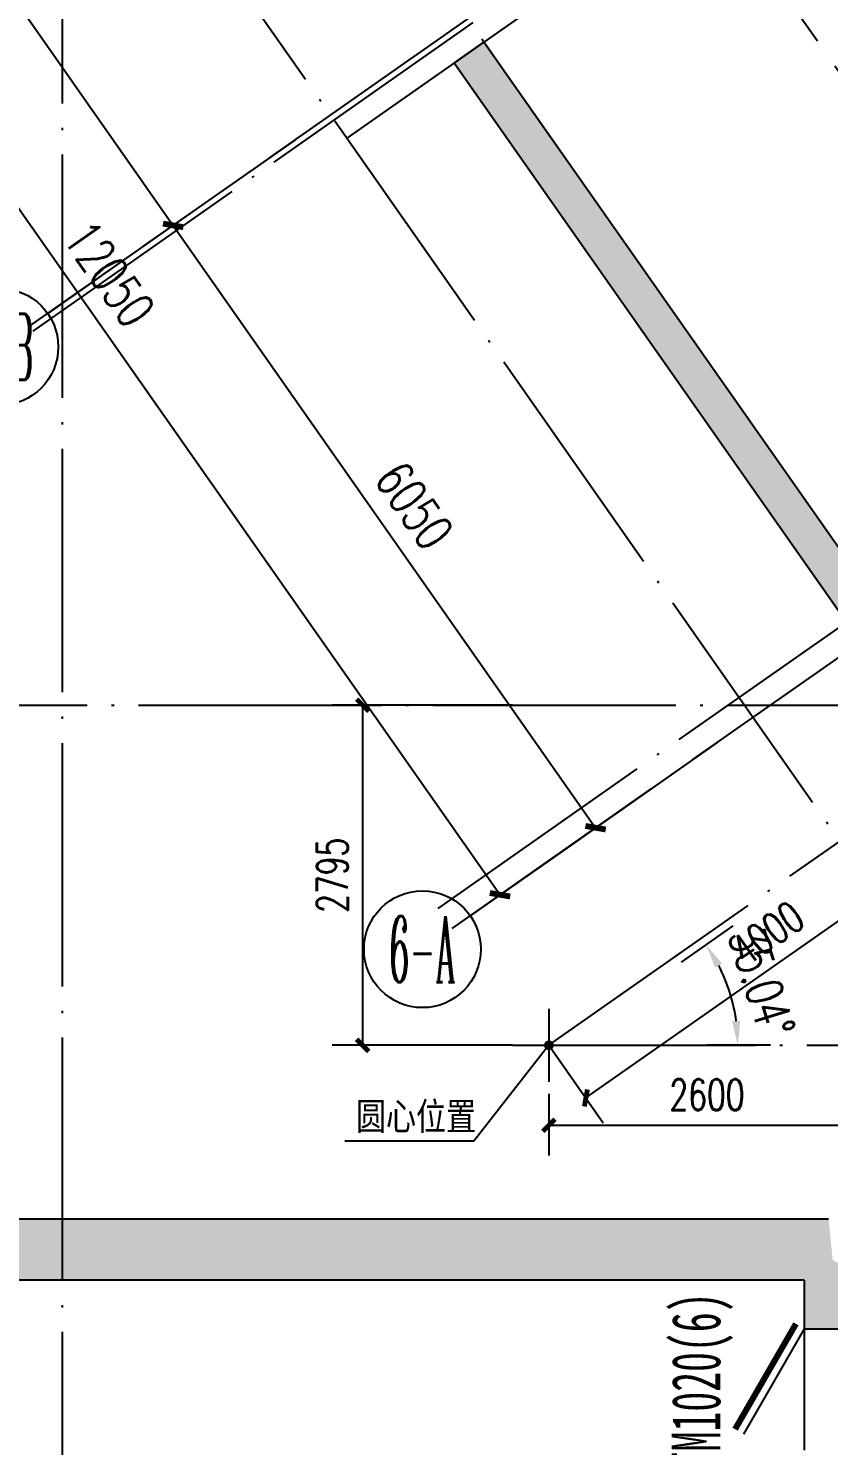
# Model space of a CAD drawing. Header units: millimetres. Extents: x 434053 to 1059003, y -2417481 to 936527.
# Drawn here: x 539480 to 546060, y -2037860 to -2026206 of the extents above; entities that cross this region are included whole.
import ezdxf
from ezdxf.enums import TextEntityAlignment as Align

# ---------------------------------------------------------------- set-up
doc = ezdxf.new("R2010")
doc.units = ezdxf.units.MM
doc.header["$LTSCALE"] = 1000
doc.header["$MEASUREMENT"] = 0
for name, pattern in [('DASH', [0.35, 0.25, -0.1]), ('DASHED2', [0.375, 0.25, -0.125]), ('DOTE', [2.42, 2, -0.2, 0.02, -0.2])]:
    doc.linetypes.add(name, pattern=pattern)
doc.layers.get('Defpoints').update_dxf_attribs({"color": 6})
for name, color, linetype in [('A-ANNO-DIMS', 3, 'Continuous'), ('A-AXIS', 16, 'DOTE'), ('A-AXIS-DIMS', 3, 'Continuous'), ('A-AXIS-TEXT', 7, 'Continuous'), ('A_WALL(防火墙)', 151, 'Continuous'), ('AXIS', 3, 'Continuous'), ('AXIS_TEXT', 7, 'Continuous'), ('DOTE', 16, 'DOTE'), ('PUB_HATCH', 8, 'Continuous'), ('PUB_TEXT', 7, 'Continuous'), ('人防墙', 6, 'Continuous'), ('人防门', 60, 'Continuous'), ('人防门编号', 73, 'Continuous'), ('车道中心线', 6, 'Continuous')]:
    doc.layers.add(name, color=color, linetype=linetype)
doc.styles.add('_TCH_AXIS', font='COMPLEX', dxfattribs={"bigfont": 'GBCBIG'})
doc.styles.add('_TCH_DIM_T3', font='SIMPLEX', dxfattribs={"width": 0.705882, "bigfont": 'GBCBIG'})
doc.styles.add('COMPLEX', font='COMPLEX')
doc.styles.add('宋体', font='', dxfattribs={"width": 0.8})
doc.styles.add('标注宋体', font='', dxfattribs={"width": 0.6})
doc.styles.get('宋体').set_extended_font_data('SimSun')
doc.styles.get('标注宋体').set_extended_font_data('NSimSun')
doc.dimstyles.new('_TCH_ARCH&&100', dxfattribs={"dimtxt": 255, "dimasz": 100, "dimexe": 250, "dimexo": 300, "dimgap": 122.5, "dimtad": 1, "dimdec": 0, "dimzin": 0, "dimdsep": 46, "dimtxsty": '_TCH_DIM_T3', "dimblk": 'ARCHTICK', "dimcen": 0.09, "dimclrt": 7, "dimazin": 2, "dimtfac": 1, "dimtdec": 0, "dimtix": 1, "dimtmove": 2, "dimatfit": 3, "dimfxl": 1, "dimtolj": 1, "dimtzin": 0, "dimarcsym": 0})
doc.dimstyles.new('_TCH_ARCH&&120', dxfattribs={"dimtxt": 306, "dimasz": 120, "dimexe": 300, "dimexo": 360, "dimgap": 147, "dimtad": 1, "dimdec": 0, "dimzin": 0, "dimdsep": 46, "dimtxsty": '_TCH_DIM_T3', "dimblk": 'ARCHTICK', "dimcen": 0.09, "dimclrt": 7, "dimazin": 2, "dimtfac": 1, "dimtdec": 0, "dimtix": 1, "dimtmove": 2, "dimatfit": 3, "dimfxl": 1, "dimtolj": 1, "dimtzin": 0, "dimarcsym": 0})
doc.dimstyles.new('_TCH_ARROW&&100', dxfattribs={"dimtxt": 297.5, "dimasz": 200, "dimexe": 250, "dimexo": 300, "dimgap": 126.25, "dimtad": 1, "dimdec": 0, "dimzin": 0, "dimdsep": 46, "dimtxsty": '_TCH_DIM_T3', "dimcen": 0.09, "dimclrt": 7, "dimazin": 2, "dimtfac": 1, "dimtdec": 0, "dimtix": 1, "dimtmove": 2, "dimatfit": 3, "dimfxl": 1, "dimtolj": 1, "dimtzin": 0, "dimarcsym": 0})

# ---------------------------------------------------------------- blocks, each defined once
blk = doc.blocks.new('adagagfdhdagdgfasdgagasdgdfgdsfh$DorLib2D$00000202')
at = {"color": 0}
for p, q in [((-0.5, 0.25), (0.366, 0.75)), ((-0.54, -0.319), (0.326, -0.819)), ((-0.5, -0.25), (0.366, -0.75))]:
    blk.add_line(p, q, dxfattribs=at)
at = {"color": 0, "const_width": 0.05}
blk.add_lwpolyline([(-0.54, 0.319), (0.326, 0.819)], dxfattribs=at)
blk = doc.blocks.new('adagagfdhfgdfgfdg')
at = {"layer": 'PUB_HATCH'}
for points in [[(13920, 41683), (17975, 35902), (18220, 36074), (14166, 41855)], [(17033, 31841), (17000, 32174), (10200, 32174), (10200, 31674), (16800, 31674)], [(16800, 31674), (16800, 31274), (17300, 31274), (17300, 31674), (17033, 31841)]]:
    blk.add_hatch(color=256, dxfattribs=at).paths.add_polyline_path(points)
at = {"layer": '人防墙'}
for p, q in [((14166, 41855), (13920, 41683)), ((14166, 41855), (18220, 36074)), ((13920, 41683), (17975, 35902)), ((17000, 32174), (10200, 32174)), ((16800, 31674), (10200, 31674)), ((16800, 31674), (16800, 31274)), ((16800, 31274), (17300, 31274))]:
    blk.add_line(p, q, dxfattribs=at)
at = {"layer": '人防门'}
blk.add_line((16800, 31274), (16800, 30274), dxfattribs=at)
at = {"layer": '人防门', "const_width": 50}
blk.add_lwpolyline([(16731, 31314), (16231, 30448)], dxfattribs=at)
at = {"layer": '人防门', "xscale": 1000, "yscale": 1000, "zscale": 500, "rotation": 269.9998371498322}
blk.add_blockref('adagagfdhdagdgfasdgagasdgdfgdsfh$DorLib2D$00000202', (17050, 30774), dxfattribs=at)
at = {"layer": '人防门编号', "style": '标注宋体', "width": 0.6}
blk.add_text('HFM1020(6)', height=400, rotation=89.9998, dxfattribs=at).set_placement((16109, 29939))
blk = doc.blocks.new('_AXISO')
blk.add_circle((0, 0), 0.5)
at = {"layer": 'AXIS_TEXT', "style": 'COMPLEX', "width": 1.041667}
blk.add_attdef('A', text='', height=0.56, dxfattribs=at).set_placement((-0.25, -0.28), (0.25, -0.28), align=Align.FIT)
blk = doc.blocks.new('_ArchTick')
at = {"color": 0, "linetype": 'ByBlock', "const_width": 0.4}
blk.add_lwpolyline([(-0.5, -0.5), (0.5, 0.5)], dxfattribs=at)
blk = doc.blocks.new('*D2549')
at = {"layer": 'A-AXIS-DIMS', "color": 0, "lineweight": -2, "transparency": 16777216}
for p, q in [((-4695, 6068), (-6726, 4643)), ((-6480, 4815), (438, -5050)), ((2224, -3798), (193, -5223))]:
    blk.add_line(p, q, dxfattribs=at)
at = {"layer": 'Defpoints', "color": 0, "transparency": 16777216}
for p in [(-4400, 6274), (2519, -3592), (438, -5050)]:
    blk.add_point(p, dxfattribs=at)
at = {"layer": 'A-AXIS-DIMS', "color": 0, "lineweight": -2, "transparency": 16777216, "xscale": 120, "yscale": 120, "zscale": 120}
for p, rotation in [((-6480, 4815), 125.0412482430256), ((438, -5050), 305.0412482430256)]:
    blk.add_blockref('_ArchTick', p, dxfattribs=dict(at, rotation=rotation))
at = {"layer": 'A-AXIS-DIMS', "color": 7, "transparency": 16777216, "insert": (-2775, 55), "char_height": 306, "attachment_point": 5, "rotation": 305.0412, "style": '_TCH_DIM_T3'}
blk.add_mtext('\\A1;12050', dxfattribs=at)
blk = doc.blocks.new('*D2550')
at = {"layer": 'A-AXIS-DIMS', "color": 0, "lineweight": -2, "transparency": 16777216}
for p, q in [((-1250, 1155), (-2495, 282)), ((-2249, 454), (1224, -4499)), ((2224, -3798), (979, -4672))]:
    blk.add_line(p, q, dxfattribs=at)
at = {"layer": 'Defpoints', "color": 0, "transparency": 16777216}
for p in [(-955, 1362), (2519, -3592), (1224, -4499)]:
    blk.add_point(p, dxfattribs=at)
at = {"layer": 'A-AXIS-DIMS', "color": 0, "lineweight": -2, "transparency": 16777216, "xscale": 120, "yscale": 120, "zscale": 120}
for p, rotation in [((-2249, 454), 125.0412482430296), ((1224, -4499), 305.0412482430296)]:
    blk.add_blockref('_ArchTick', p, dxfattribs=dict(at, rotation=rotation))
at = {"layer": 'A-AXIS-DIMS', "color": 7, "transparency": 16777216, "insert": (-267, -1850), "char_height": 306, "attachment_point": 5, "rotation": 305.0412, "style": '_TCH_DIM_T3'}
blk.add_mtext('\\A1;6050', dxfattribs=at)
blk = doc.blocks.new('*D2551')
at = {"layer": 'A-AXIS-DIMS', "color": 0, "lineweight": -2, "transparency": 16777216}
for p, q in [((-4695, 6068), (-5940, 5194)), ((-5694, 5367), (-2249, 454)), ((-1250, 1155), (-2495, 282))]:
    blk.add_line(p, q, dxfattribs=at)
at = {"layer": 'Defpoints', "color": 0, "transparency": 16777216}
for p in [(-4400, 6274), (-955, 1362), (-2249, 454)]:
    blk.add_point(p, dxfattribs=at)
at = {"layer": 'A-AXIS-DIMS', "color": 0, "lineweight": -2, "transparency": 16777216, "xscale": 120, "yscale": 120, "zscale": 120}
for p, rotation in [((-5694, 5367), 125.0412482430296), ((-2249, 454), 305.0412482430296)]:
    blk.add_blockref('_ArchTick', p, dxfattribs=dict(at, rotation=rotation))
at = {"layer": 'A-AXIS-DIMS', "color": 7, "transparency": 16777216, "insert": (-3726, 3083), "char_height": 306, "attachment_point": 5, "rotation": 305.0412, "style": '_TCH_DIM_T3'}
blk.add_mtext('\\A1;6000', dxfattribs=at)
blk = doc.blocks.new('*D1666')
at = {"layer": 'A-ANNO-DIMS', "color": 0, "lineweight": -2, "transparency": 16777216}
for p, q in [((543760, -2034967), (543760, -2035475)), ((546360, -2034966), (546360, -2035475)), ((543760, -2035225), (546360, -2035225))]:
    blk.add_line(p, q, dxfattribs=at)
at = {"layer": 'Defpoints', "color": 0, "transparency": 16777216}
for p in [(543760, -2034667), (546360, -2034666), (546360, -2035225)]:
    blk.add_point(p, dxfattribs=at)
at = {"layer": 'A-ANNO-DIMS', "color": 0, "lineweight": -2, "transparency": 16777216, "xscale": 100, "yscale": 100, "zscale": 100}
for p, rotation in [((543760, -2035225), 180.0067439114907), ((546360, -2035225), 0.006743911490671964)]:
    blk.add_blockref('_ArchTick', p, dxfattribs=dict(at, rotation=rotation))
at = {"layer": 'A-ANNO-DIMS', "color": 7, "transparency": 16777216, "insert": (545060, -2034975), "char_height": 255, "attachment_point": 5, "rotation": 0.0067, "style": '_TCH_DIM_T3'}
blk.add_mtext('\\A1;2600', dxfattribs=at)
blk = doc.blocks.new('*D1672')
at = {"layer": 'A-ANNO-DIMS', "color": 0, "lineweight": -2, "transparency": 16777216}
for p, q in [((547023, -2032254), (547482, -2032909)), ((544064, -2035001), (547339, -2032704)), ((543748, -2034551), (544207, -2035206))]:
    blk.add_line(p, q, dxfattribs=at)
at = {"layer": 'Defpoints', "color": 0, "transparency": 16777216}
for p in [(546851, -2032009), (547339, -2032704), (543576, -2034305)]:
    blk.add_point(p, dxfattribs=at)
at = {"layer": 'A-ANNO-DIMS', "color": 0, "lineweight": -2, "transparency": 16777216, "xscale": 100, "yscale": 100, "zscale": 100}
for p, rotation in [((547339, -2032704), 35.04124729698262), ((544064, -2035001), 215.0412472969826)]:
    blk.add_blockref('_ArchTick', p, dxfattribs=dict(at, rotation=rotation))
at = {"layer": 'A-ANNO-DIMS', "color": 7, "transparency": 16777216, "insert": (545558, -2033648), "char_height": 255, "attachment_point": 5, "rotation": 35.0412, "style": '_TCH_DIM_T3'}
blk.add_mtext('\\A1;4000', dxfattribs=at)
blk = doc.blocks.new('*D1679')
at = {"layer": 'A-ANNO-DIMS', "color": 0, "lineweight": -2, "transparency": 16777216}
for p, q in [((545180, -2024663), (545849, -2024194)), ((545644, -2024338), (549118, -2029291)), ((548654, -2029617), (549323, -2029148))]:
    blk.add_line(p, q, dxfattribs=at)
at = {"layer": 'Defpoints', "color": 0, "transparency": 16777216}
for p in [(544935, -2024835), (549118, -2029291), (548409, -2029789)]:
    blk.add_point(p, dxfattribs=at)
at = {"layer": 'A-ANNO-DIMS', "color": 0, "lineweight": -2, "transparency": 16777216, "xscale": 100, "yscale": 100, "zscale": 100}
for p, rotation in [((545644, -2024338), 125.0412472969276), ((549118, -2029291), 305.0412472969276)]:
    blk.add_blockref('_ArchTick', p, dxfattribs=dict(at, rotation=rotation))
at = {"layer": 'A-ANNO-DIMS', "color": 7, "transparency": 16777216, "insert": (547586, -2026671), "char_height": 255, "attachment_point": 5, "rotation": 305.0412, "style": '_TCH_DIM_T3'}
blk.add_mtext('\\A1;6050', dxfattribs=at)
blk = doc.blocks.new('*D1682')
at = {"layer": 'A-ANNO-DIMS', "color": 0, "lineweight": -2, "transparency": 16777216}
for p, q in [((545273, -2033586), (544848, -2033885)), ((545583, -2034568), (545063, -2034568))]:
    blk.add_line(p, q, dxfattribs=at)
blk.add_arc((543874, -2034568), 1440, 7.9661, 27.0751, dxfattribs=at)
at = {"layer": 'A-ANNO-DIMS', "color": 0, "transparency": 16777216}
for points in [[(545127, -2033930), (545184, -2033895), (545052, -2033741)], [(545333, -2034366), (545266, -2034370), (545313, -2034568)]]:
    blk.add_solid(points, dxfattribs=at)
at = {"layer": 'Defpoints', "color": 0, "transparency": 16777216}
for p in [(545519, -2033414), (545283, -2034276), (543874, -2034568), (545883, -2034568)]:
    blk.add_point(p, dxfattribs=at)
at = {"layer": 'A-ANNO-DIMS', "color": 7, "transparency": 16777216, "insert": (545509, -2034051), "char_height": 297.5, "attachment_point": 5, "rotation": 287.5206, "style": '_TCH_DIM_T3'}
blk.add_mtext('\\A1;35.04°', dxfattribs=at)
blk = doc.blocks.new('*D1683')
at = {"layer": 'A-ANNO-DIMS', "color": 0, "lineweight": -2, "transparency": 16777216}
for p, q in [((543460, -2031772), (541979, -2031772)), ((542229, -2034568), (542229, -2031772)), ((543460, -2034568), (541979, -2034568))]:
    blk.add_line(p, q, dxfattribs=at)
at = {"layer": 'Defpoints', "color": 0, "transparency": 16777216}
for p in [(542229, -2031772), (543760, -2031772), (543760, -2034568)]:
    blk.add_point(p, dxfattribs=at)
at = {"layer": 'A-ANNO-DIMS', "color": 0, "lineweight": -2, "transparency": 16777216, "xscale": 100, "yscale": 100, "zscale": 100}
for p, rotation in [((542229, -2031772), 90), ((542229, -2034568), 270)]:
    blk.add_blockref('_ArchTick', p, dxfattribs=dict(at, rotation=rotation))
at = {"layer": 'A-ANNO-DIMS', "color": 7, "transparency": 16777216, "insert": (541979, -2033170), "char_height": 255, "attachment_point": 5, "rotation": 90, "style": '_TCH_DIM_T3'}
blk.add_mtext('\\A1;2795', dxfattribs=at)
blk = doc.blocks.new('ASDFASDFASFSDF')
at = {"layer": 'A-AXIS'}
for p, q in [((-5089, 7256.7), (5963.7, -8504)), ((-3430.2, -374.1), (5717.7, 6041.2)), ((-3401.5, -415), (5746.4, 6000.3)), ((-71.5, -5163.8), (9076.6, 1251.6)), ((43.3, -5327.6), (9191.4, 1087.9))]:
    blk.add_line(p, q, dxfattribs=at)
at = {"layer": 'A-AXIS-DIMS'}
for p, q in [((-2377.1, 364.5), (-3280.9, -269.4)), ((1096.6, -4588.9), (192.8, -5222.7))]:
    blk.add_line(p, q, dxfattribs=at)
ref = blk.add_blockref('_AXISO', (-3673.9, -545), dxfattribs=dict(at, xscale=960, yscale=960, zscale=960))
ref.add_attrib('A', '6-B', dxfattribs={"layer": 'A-AXIS-TEXT', "height": 543.06, "style": '_TCH_AXIS', "width": 0.333333}).set_placement((-3945.5, -816.5), (-3402.4, -816.5), align=Align.FIT)
ref = blk.add_blockref('_AXISO', (-200.2, -5498.3), dxfattribs=dict(at, xscale=960, yscale=960, zscale=960))
ref.add_attrib('A', '6-A', dxfattribs={"layer": 'A-AXIS-TEXT', "height": 543.06, "style": '_TCH_AXIS', "width": 0.328125}).set_placement((-471.8, -5769.9), (71.3, -5769.9), align=Align.FIT)
for p1, p2, distance, picture, middle in [((-4400, 6274.2), (2518.7, -3591.6), -2540.9, '*D2549', (-2775.3, 54.7)), ((-4400, 6274.2), (-955, 1361.8), -1580.9, '*D2551', (-3726.2, 3082.5)), ((-955, 1361.8), (2518.7, -3591.6), -1580.9, '*D2550', (-266.9, -1850.4))]:
    dim = blk.add_aligned_dim(p1=p1, p2=p2, distance=distance, dimstyle='_TCH_ARCH&&120', dxfattribs=at)
    dim.commit()
    dim.dimension.update_dxf_attribs({"geometry": picture, "text_midpoint": middle})
blk = doc.blocks.new('sdfgsdfghfh')
at = {"layer": 'A-AXIS'}
for p, q in [((12451166.8, 1059497.8), (12451166.8, 1082089.8)), ((12449371.2, 1071489.8), (12486866.8, 1071489.8))]:
    blk.add_line(p, q, dxfattribs=at)
blk.add_blockref('ASDFASDFASFSDF', (12454326.8, 1074982.1))

msp = doc.modelspace()

# ---------------------------------------------------------------- linework, layer by layer
at = {"color": 31, "linetype": 'DASH', "ltscale": 2}
msp.add_line((534365.3, -2013682.5), (544008.1, -2027432.8), dxfattribs=at)
msp.add_lwpolyline([(547788.4, -2023117.7), (545186.3, -2024942.4), (545467.9, -2025536.2), (544228.2, -2024830.8), (544624.2, -2025336.6), (542098.1, -2027108.1)])
at = {"layer": 'AXIS'}
for p, q in [((543759.7, -2034567.6), (543143.1, -2035355.5)), ((543143.1, -2035355.5), (542082.8, -2035355.5))]:
    msp.add_line(p, q, dxfattribs=at)
at = {"layer": 'AXIS', "const_width": 40}
msp.add_lwpolyline([(543772, -2034551.9, 1), (543747.3, -2034583.4, 1)], format="xyb", close=True, dxfattribs=at)
at = {"layer": 'DOTE', "color": 1}
for p, q in [((543759.7, -2034567.6), (551679, -2029013.9)), ((543759.7, -2034267.6), (543759.7, -2034867.6)), ((543459.7, -2034567.6), (553323.1, -2034567.6))]:
    msp.add_line(p, q, dxfattribs=at)
at = {"layer": '车道中心线', "linetype": 'DASHED2', "ltscale": 2}
msp.add_line((536207.5, -2012390.7), (549122.4, -2030806.8), dxfattribs=at)

# ---------------------------------------------------------------- block references
msp.add_blockref('adagagfdhfgdfgfdg', (529059.9, -2068172.4))
at = {"layer": 'A_WALL(防火墙)'}
msp.add_blockref('sdfgsdfghfh', (-11911406.9, -3103262.1), dxfattribs=at)

# ---------------------------------------------------------------- texts
at = {"layer": 'PUB_TEXT', "style": '宋体', "width": 0.8}
msp.add_text('圆心位置', height=226.58, dxfattribs=at).set_placement((542172.8, -2035265.5))

# ---------------------------------------------------------------- dimensions: what is measured, and where the dimension line sits
at = {"layer": 'A-ANNO-DIMS'}
for p1, p2, distance, picture, middle in [((544934.8, -2024835.5), (548408.5, -2029788.9), 866.5, '*D1679', (547585.7, -2026671.1)), ((543759.7, -2034567.6), (543759.7, -2031772.3), 1530.4, '*D1683', (541979.2, -2033170)), ((543575.8, -2034305.4), (546850.7, -2032008.8), -849.7, '*D1672', (545557.6, -2033648.1)), ((543759.6, -2034666.6), (546359.9, -2034666.2), -558.4, '*D1666', (545059.8, -2034974.8))]:
    dim = msp.add_aligned_dim(p1=p1, p2=p2, distance=distance, dimstyle='_TCH_ARCH&&100', dxfattribs=at)
    dim.commit()
    dim.dimension.update_dxf_attribs({"geometry": picture, "text_midpoint": middle})
dim = msp.add_angular_dim_3p(base=(545283.5, -2034276.2), center=(543873.6, -2034567.6), p1=(545883.1, -2034567.6), p2=(545518.9, -2033413.8), dimstyle='_TCH_ARROW&&100', dxfattribs=at)
dim.commit()
dim.dimension.update_dxf_attribs({"geometry": '*D1682', "text_midpoint": (545508.7, -2034051.4)})

doc.saveas('drawing.dxf')
